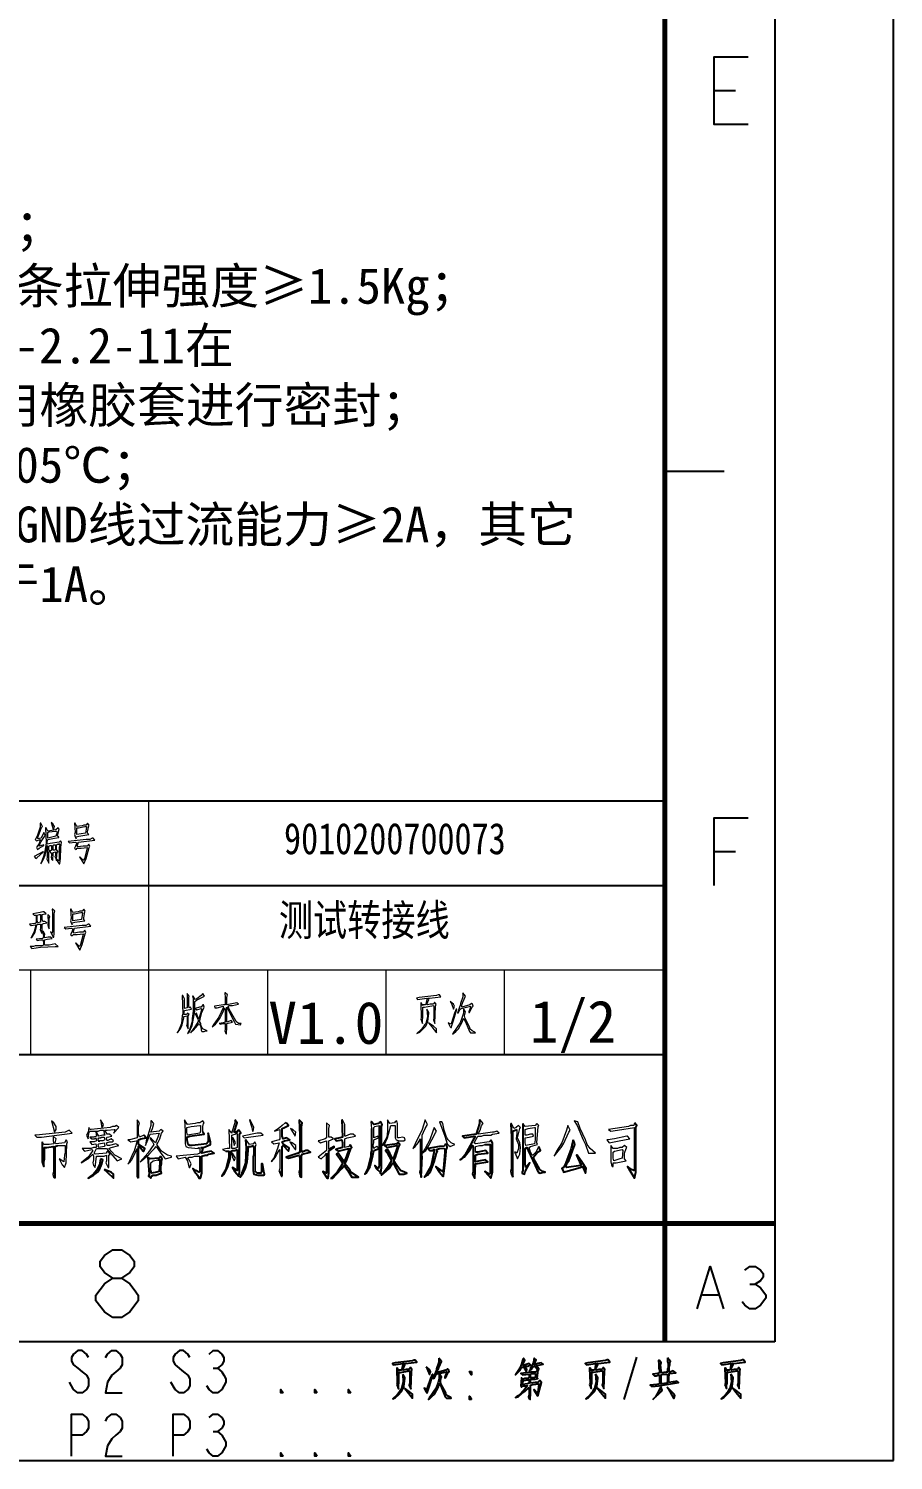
# Model space of a CAD drawing. Header units: inches. Extents: x 2445 to 3723, y -1408 to 1850.
# Drawn here: x 3448.1 to 3544.7, y 1288.8 to 1448.8 of the extents above; entities that cross this region are included whole.
import ezdxf

# ---------------------------------------------------------------- set-up
doc = ezdxf.new("R2010")
doc.units = ezdxf.units.IN
doc.header["$LTSCALE"] = 0.4
doc.header["$MEASUREMENT"] = 0
doc.linetypes.add('ACAD_ISO02W100', pattern=[15, 12, -3])
doc.linetypes.add('CENTERX2', pattern=[4, 2.5, -0.5, 0.5, -0.5])
doc.layers.add('CENTER', color=1, linetype='CENTERX2')
doc.layers.add('TEXT', color=205, linetype='Continuous')
doc.styles.add('DIMROMANS', font='romans.shx')
doc.styles.add('LABLE', font='', dxfattribs={"height": 2})
doc.styles.get("Standard").update_dxf_attribs({"font": '', "height": 2.5})
doc.styles.get('LABLE').set_extended_font_data('SimSun')
doc.styles.get('Standard').set_extended_font_data('SimSun')

# ---------------------------------------------------------------- blocks, each defined once
blk = doc.blocks.new('A42')
at = {"linetype": 'Continuous', "lineweight": 0}
for p, q in [((179.728, -3.086), (179.728, 4.414)), ((176.917, 3.113), (176.965, 3.113)), ((178.046, 3.315), (177.981, 3.274)), ((176.865, 1.213), (176.881, 1.112)), ((177.929, 0.769), (177.865, 0.729)), ((172.728, -0.586), (194.978, -0.586)), ((176.228, -0.586), (176.228, -3.086)), ((183.228, -0.586), (183.228, -3.086)), ((186.728, -0.586), (186.728, -3.086)), ((190.228, -0.586), (190.228, -3.086)), ((186.287, -5.073), (186.309, -5.271)), ((181.229, -5.186), (181.251, -5.186)), ((191.119, -5.243), (191.141, -5.243)), ((187.89, -5.864), (187.799, -6.005)), ((188.025, -5.61), (187.89, -5.864)), ((188.319, -5.864), (188.477, -5.864)), ((188.477, -5.751), (188.454, -5.807))]:
    blk.add_line(p, q, dxfattribs=at)
for points in [[(176.514, 3.758), (176.514, 3.637), (176.433, 3.395), (176.385, 3.294), (176.368, 3.274), (176.401, 3.234), (176.514, 3.274), (176.514, 3.254), (176.481, 3.153), (176.417, 3.052), (176.401, 3.032), (176.433, 2.972), (176.481, 3.012), (176.626, 3.093), (176.626, 3.113), (176.481, 3.073), (176.514, 3.153), (176.546, 3.214), (176.626, 3.335), (176.659, 3.395), (176.626, 3.476), (176.546, 3.315), (176.449, 3.294), (176.433, 3.315), (176.514, 3.516), (176.53, 3.577), (176.562, 3.637), (176.578, 3.657), (176.53, 3.758), (176.514, 3.758)], [(176.675, 3.617), (176.691, 3.173), (176.659, 2.972), (176.61, 2.77), (176.578, 2.69), (176.53, 2.548), (176.578, 2.629), (176.61, 2.69), (176.659, 2.811), (176.707, 3.012), (176.723, 3.093)], [(176.723, 3.133), (176.723, 3.214), (176.739, 3.274), (176.933, 3.315), (177.062, 3.335), (177.062, 3.355), (177.03, 3.375), (177.062, 3.536), (177.078, 3.577), (177.046, 3.617), (176.981, 3.556), (176.739, 3.516), (176.691, 3.617), (176.675, 3.617)], [(176.965, 3.516), (176.997, 3.516), (177.014, 3.476), (176.981, 3.375), (176.739, 3.315)], [(176.739, 3.315), (176.739, 3.476), (176.772, 3.496), (176.965, 3.516)], [(176.836, 3.778), (176.901, 3.577), (176.917, 3.577), (176.933, 3.657), (176.885, 3.738), (176.836, 3.778)], [(177.917, 3.758), (177.868, 3.698), (177.804, 3.698), (177.756, 3.677), (177.594, 3.657), (177.546, 3.758), (177.53, 3.758), (177.546, 3.476), (177.53, 3.415), (177.546, 3.355), (177.578, 3.294), (177.578, 3.355), (177.659, 3.375), (177.949, 3.415), (177.917, 3.456), (177.917, 3.496), (177.949, 3.677), (177.965, 3.698), (177.917, 3.758)], [(177.836, 3.657), (177.885, 3.657), (177.885, 3.637), (177.852, 3.456), (177.594, 3.415), (177.594, 3.617), (177.643, 3.617), (177.836, 3.657)], [(176.723, 3.093), (176.723, 2.75), (176.707, 2.69), (176.772, 2.569)], [(177.078, 3.194), (176.804, 3.153), (176.723, 3.133)], [(176.804, 3.093), (176.852, 3.093), (176.852, 2.952), (176.804, 2.931), (176.772, 2.952), (176.772, 3.073), (176.804, 3.093)], [(176.901, 2.952), (176.901, 3.093), (176.917, 3.113)], [(176.965, 3.113), (176.965, 2.972), (176.949, 2.952), (176.901, 2.952)], [(176.965, 2.911), (176.965, 2.79), (176.949, 2.77), (176.981, 2.71), (176.997, 2.649), (176.997, 2.669), (177.078, 2.548), (177.094, 2.548), (177.11, 2.71), (177.126, 3.032), (177.143, 3.194), (177.11, 3.234), (177.078, 3.194)], [(177.078, 3.032), (177.078, 2.649), (177.046, 2.649), (176.997, 2.69), (177.014, 2.911), (177.046, 2.911), (176.997, 2.972), (176.997, 3.113), (177.03, 3.133), (177.078, 3.133), (177.078, 3.153)], [(177.078, 3.153), (177.094, 3.093), (177.078, 3.032)], [(177.981, 3.274), (177.868, 3.274), (177.336, 3.214), (177.385, 3.173), (177.546, 3.194), (177.594, 3.173), (177.562, 3.073), (177.53, 3.012), (177.578, 2.972), (177.61, 3.012)], [(177.901, 3.073), (177.788, 3.073), (177.626, 3.052), (177.61, 3.073), (177.643, 3.194), (178.126, 3.254), (178.078, 3.315), (178.046, 3.315)], [(177.61, 3.012), (177.723, 3.012), (177.901, 3.032), (177.901, 3.012), (177.82, 2.71), (177.788, 2.649), (177.772, 2.669), (177.691, 2.75), (177.675, 2.75), (177.707, 2.71), (177.804, 2.548), (177.868, 2.71), (177.965, 3.032), (177.981, 3.073), (177.949, 3.133), (177.901, 3.073)], [(176.594, 2.911), (176.336, 2.77), (176.385, 2.71), (176.417, 2.73), (176.61, 2.911), (176.594, 2.911)], [(176.772, 2.569), (176.772, 2.911), (176.788, 2.931), (176.82, 2.891), (176.852, 2.871), (176.852, 2.811), (176.836, 2.75), (176.852, 2.69), (176.885, 2.649), (176.885, 2.73), (176.901, 2.79), (176.901, 2.891), (176.965, 2.911)], [(176.59, 1.132), (176.51, 1.112), (176.3, 1.072), (176.332, 1.032), (176.397, 1.032), (176.397, 0.81), (176.365, 0.79), (176.203, 0.769), (176.252, 0.729), (176.365, 0.749), (176.381, 0.729), (176.332, 0.548), (176.252, 0.366), (176.236, 0.366), (176.284, 0.407), (176.365, 0.527)], [(176.494, 1.052), (176.526, 1.052), (176.526, 0.83), (176.445, 0.81), (176.429, 0.87), (176.429, 1.032), (176.494, 1.052)], [(176.574, 0.507), (176.574, 0.769), (176.607, 0.79), (176.719, 0.81), (176.655, 0.85), (176.59, 0.85), (176.574, 0.911), (176.574, 1.052), (176.655, 1.072), (176.687, 1.072), (176.623, 1.132), (176.59, 1.132)], [(176.736, 1.052), (176.752, 0.81), (176.736, 0.749), (176.752, 0.689), (176.784, 0.628)], [(176.784, 0.628), (176.784, 0.931), (176.8, 0.991), (176.736, 1.052)], [(176.881, 1.112), (176.881, 0.548), (176.865, 0.507), (176.816, 0.548), (176.897, 0.386), (176.913, 0.386), (176.929, 0.507), (176.929, 1.072), (176.945, 1.152), (176.881, 1.213), (176.865, 1.213)], [(177.8, 1.213), (177.752, 1.152), (177.687, 1.152), (177.639, 1.132), (177.478, 1.112), (177.429, 1.213), (177.413, 1.213), (177.429, 0.931), (177.413, 0.87), (177.429, 0.81), (177.461, 0.749), (177.461, 0.81), (177.542, 0.83), (177.832, 0.87), (177.8, 0.911), (177.8, 0.951), (177.832, 1.132), (177.848, 1.152), (177.8, 1.213)], [(177.719, 1.112), (177.768, 1.112), (177.768, 1.092), (177.736, 0.911), (177.478, 0.87), (177.478, 1.072), (177.526, 1.072), (177.719, 1.112)], [(176.558, 0.124), (176.365, 0.124), (176.316, 0.104), (176.219, 0.104), (176.268, 0.044), (176.526, 0.084), (176.961, 0.104), (177.042, 0.104), (176.961, 0.185), (176.784, 0.144), (176.655, 0.144), (176.639, 0.205), (176.639, 0.306), (176.719, 0.326), (176.865, 0.346), (176.816, 0.386), (176.752, 0.386), (176.655, 0.366), (176.639, 0.427), (176.655, 0.467), (176.607, 0.548), (176.59, 0.548)], [(176.365, 0.527), (176.429, 0.769), (176.526, 0.769)], [(176.59, 0.548), (176.607, 0.407), (176.59, 0.346), (176.397, 0.326), (176.429, 0.286), (176.526, 0.306), (176.59, 0.306), (176.607, 0.245), (176.607, 0.144), (176.558, 0.124)], [(176.526, 0.769), (176.526, 0.648), (176.51, 0.608), (176.542, 0.527), (176.558, 0.507), (176.574, 0.507)], [(177.865, 0.729), (177.752, 0.729), (177.219, 0.669), (177.268, 0.628), (177.429, 0.648), (177.478, 0.628), (177.445, 0.527), (177.413, 0.467), (177.461, 0.427), (177.494, 0.467)], [(177.784, 0.527), (177.671, 0.527), (177.51, 0.507), (177.494, 0.527), (177.526, 0.648), (178.01, 0.709), (177.961, 0.769), (177.929, 0.769)], [(177.494, 0.467), (177.607, 0.467), (177.784, 0.487), (177.784, 0.467), (177.703, 0.165), (177.671, 0.104), (177.655, 0.124), (177.574, 0.205), (177.558, 0.205), (177.59, 0.165), (177.687, 0.003), (177.752, 0.165), (177.848, 0.487), (177.865, 0.527), (177.832, 0.588), (177.784, 0.527)], [(181.969, -1.258), (181.985, -1.399), (181.985, -1.621), (181.936, -1.621), (181.662, -1.661), (181.678, -1.702)], [(182.033, -1.621), (182.033, -1.399), (182.049, -1.319), (181.985, -1.258), (181.969, -1.258)], [(189.004, -1.258), (189.004, -1.379), (188.94, -1.581), (188.923, -1.641), (188.907, -1.682), (188.843, -1.863), (188.875, -1.843), (188.923, -1.742), (188.956, -1.722), (189.23, -1.661), (189.23, -1.682), (189.181, -1.823), (189.181, -1.843), (189.198, -1.843), (189.23, -1.782), (189.278, -1.682), (189.311, -1.661), (189.294, -1.601), (189.262, -1.581), (189.214, -1.621), (188.972, -1.682), (188.972, -1.621), (188.988, -1.601), (189.004, -1.541), (189.085, -1.359), (189.004, -1.258)], [(180.775, -1.722), (180.775, -1.44), (180.727, -1.339), (180.71, -1.339), (180.727, -1.883), (180.71, -1.944), (180.694, -2.166), (180.598, -2.387), (180.565, -2.448), (180.614, -2.387), (180.662, -2.327), (180.71, -2.206), (180.759, -2.004), (180.759, -1.964), (180.856, -1.944), (180.856, -2.166), (180.84, -2.206), (180.856, -2.266), (180.888, -2.327)], [(180.888, -2.327), (180.888, -1.944), (180.92, -1.903), (180.872, -1.863), (180.84, -1.903), (180.759, -1.903), (180.775, -1.782), (180.985, -1.742), (180.952, -1.682), (180.92, -1.702), (180.904, -1.641), (180.904, -1.399), (180.92, -1.359), (180.856, -1.278)], [(180.856, -1.278), (180.856, -1.702), (180.775, -1.722)], [(181.033, -1.44), (181.033, -1.803), (181.001, -2.024), (181.001, -2.105), (180.936, -2.327), (180.872, -2.468), (180.92, -2.428), (181.001, -2.226), (181.049, -2.024), (181.081, -1.803), (181.081, -1.52), (181.13, -1.48), (181.372, -1.359), (181.323, -1.278)], [(181.323, -1.621), (181.275, -1.682), (181.227, -1.682), (181.098, -1.722), (181.146, -1.762), (181.275, -1.722), (181.291, -1.742), (181.227, -1.964), (181.194, -2.045), (181.13, -1.863), (181.098, -1.883), (181.178, -2.065), (181.178, -2.105), (181.081, -2.266), (180.952, -2.448), (181.049, -2.367), (181.162, -2.226), (181.21, -2.166), (181.259, -2.266), (181.275, -2.367), (181.291, -2.407), (181.356, -2.407), (181.404, -2.387), (181.452, -2.387), (181.323, -2.327), (181.275, -2.246), (181.259, -2.166), (181.227, -2.105), (181.243, -2.045), (181.291, -1.843), (181.356, -1.682), (181.34, -1.621), (181.323, -1.621)], [(181.323, -1.278), (181.275, -1.339), (181.146, -1.44), (181.098, -1.46), (181.033, -1.359), (181.017, -1.359), (181.033, -1.44)], [(181.678, -1.702), (181.743, -1.702), (181.92, -1.661), (181.92, -1.702), (181.791, -1.984), (181.646, -2.186), (181.598, -2.266), (181.694, -2.186), (181.823, -2.024), (181.904, -1.863), (181.969, -1.702), (181.985, -1.762), (181.985, -2.125), (181.92, -2.145), (181.807, -2.166), (181.856, -2.186), (181.904, -2.166), (181.985, -2.166), (181.985, -2.347), (181.969, -2.387), (182.001, -2.468), (182.017, -2.488), (182.017, -2.407), (182.033, -2.347), (182.033, -2.166)], [(182.081, -1.641), (182.194, -1.641), (182.372, -1.601), (182.323, -1.561), (182.033, -1.621)], [(182.033, -2.125), (182.033, -1.682), (182.259, -2.125), (182.291, -2.186), (182.436, -2.206), (182.452, -2.166), (182.372, -2.166), (182.307, -2.105), (182.259, -2.024), (182.098, -1.742), (182.065, -1.661), (182.081, -1.641)], [(188.278, -1.319), (188.23, -1.339), (187.714, -1.399), (187.633, -1.42), (187.665, -1.46), (187.94, -1.42), (187.94, -1.46), (187.923, -1.541), (187.923, -1.581), (187.891, -1.621), (187.827, -1.621), (187.827, -1.641), (187.778, -1.561), (187.762, -1.561), (187.778, -2.004), (187.762, -2.045)], [(187.762, -2.045), (187.811, -2.166), (187.811, -2.065), (187.827, -2.004), (187.827, -1.682), (187.875, -1.682), (188.133, -1.641), (188.149, -1.682)], [(188.133, -1.601), (188.036, -1.601), (187.956, -1.621), (187.94, -1.601), (188.004, -1.46), (187.972, -1.42), (188.02, -1.42), (188.359, -1.379), (188.311, -1.319), (188.278, -1.319)], [(188.149, -1.682), (188.149, -2.004), (188.133, -2.065), (188.181, -2.166), (188.198, -1.661), (188.214, -1.601), (188.165, -1.541), (188.133, -1.601)], [(188.633, -1.52), (188.665, -1.581), (188.73, -1.742), (188.762, -1.661), (188.73, -1.601), (188.633, -1.52)], [(182.033, -2.166), (182.194, -2.125), (182.162, -2.085), (182.033, -2.125)], [(187.94, -1.742), (187.956, -1.964), (187.907, -2.166), (187.875, -2.206), (187.827, -2.286), (187.778, -2.347), (187.649, -2.468), (187.73, -2.428), (187.811, -2.347), (187.907, -2.246), (187.972, -2.105), (188.004, -1.863), (188.004, -1.843), (187.94, -1.742)], [(188.811, -1.742), (188.762, -1.863), (188.665, -2.145), (188.649, -2.186), (188.569, -2.145), (188.633, -2.266), (188.649, -2.286), (188.665, -2.286), (188.681, -2.226), (188.73, -2.085), (188.827, -1.742), (188.811, -1.742)], [(189.02, -1.742), (189.02, -1.863), (188.988, -1.984), (188.923, -2.145), (188.859, -2.246), (188.778, -2.367), (188.73, -2.428), (188.698, -2.488), (188.73, -2.468), (188.794, -2.407), (188.875, -2.327), (188.988, -2.125), (189.02, -2.024), (189.036, -2.024), (189.085, -2.125), (189.101, -2.166)], [(189.101, -2.166), (189.198, -2.407), (189.23, -2.448), (189.375, -2.448), (189.359, -2.428), (189.278, -2.387), (189.214, -2.327), (189.214, -2.286), (189.069, -2.024), (189.052, -1.944), (189.069, -1.863), (189.085, -1.823), (189.036, -1.742), (189.02, -1.742)], [(187.988, -2.145), (188.036, -2.206), (188.085, -2.266), (188.23, -2.448), (188.23, -2.327), (188.133, -2.246), (187.988, -2.145)], [(176.848, -5.045), (176.938, -5.384), (176.983, -5.299), (176.983, -5.214), (176.916, -5.102), (176.848, -5.045)], [(178.293, -5.017), (178.338, -5.243), (178.361, -5.214), (178.383, -5.158), (178.293, -5.017)], [(179.377, -5.017), (179.377, -5.553), (179.151, -5.61), (179.106, -5.61), (179.196, -5.666), (179.354, -5.638), (179.377, -5.638), (179.287, -5.948), (179.241, -6.033), (179.196, -6.146), (179.151, -6.231), (179.129, -6.287), (179.106, -6.315), (179.174, -6.259), (179.219, -6.202), (179.332, -5.977), (179.377, -5.864)], [(179.58, -5.469), (179.445, -5.525), (179.422, -5.44), (179.422, -5.214), (179.445, -5.102), (179.377, -5.017)], [(179.625, -5.779), (179.761, -5.44), (180.032, -5.412), (179.987, -5.525), (179.919, -5.694), (179.806, -5.581), (179.761, -5.553), (179.761, -5.581), (179.829, -5.666), (179.874, -5.751), (179.693, -6.005), (179.467, -6.259), (179.58, -6.174), (179.738, -6.033), (179.829, -5.92), (179.896, -5.864), (179.941, -5.807), (180.077, -6.005), (180.145, -6.089), (180.212, -6.174), (180.393, -6.118), (180.393, -6.089), (180.28, -6.061), (180.099, -5.948), (179.964, -5.751), (179.987, -5.694), (180.054, -5.581), (180.099, -5.412), (180.145, -5.356), (180.077, -5.299), (180.032, -5.356), (179.783, -5.384), (179.829, -5.271), (179.874, -5.13), (179.806, -5.045), (179.783, -5.045)], [(179.783, -5.045), (179.783, -5.186), (179.67, -5.581), (179.648, -5.638), (179.625, -5.779)], [(180.777, -5.017), (180.799, -5.356), (180.799, -5.723), (180.822, -5.807), (180.89, -5.835), (181.183, -5.864), (181.206, -5.835), (181.229, -5.864), (181.229, -6.005), (181.161, -6.033), (180.529, -6.089), (180.596, -6.174), (180.799, -6.118), (180.867, -6.231), (180.89, -6.315), (180.912, -6.428), (180.935, -6.428), (180.98, -6.315), (180.912, -6.202), (180.867, -6.146), (180.912, -6.118), (181.003, -6.118), (181.07, -6.089), (181.229, -6.089)], [(181.319, -5.384), (181.319, -5.214), (181.341, -5.13), (181.364, -5.102), (181.319, -5.045), (181.229, -5.102), (181.161, -5.102), (181.093, -5.13), (180.867, -5.158), (180.777, -5.017)], [(182.267, -5.017), (182.267, -5.102), (182.177, -5.384), (182.177, -5.412), (182.087, -5.299), (182.109, -5.864), (182.041, -5.864), (181.906, -5.892), (181.996, -5.948)], [(182.696, -5.017), (182.741, -5.158), (182.764, -5.243), (182.787, -5.356), (182.809, -5.356), (182.832, -5.243), (182.719, -5.017), (182.696, -5.017)], [(185.519, -5.497), (185.519, -5.158), (185.451, -5.017), (185.429, -5.017)], [(186.783, -5.017), (186.783, -5.356), (186.761, -5.525)], [(187.077, -5.553), (187.077, -5.13), (187.054, -5.045), (187.009, -5.073), (186.987, -5.102), (186.851, -5.13), (186.783, -5.017)], [(187.89, -5.017), (187.799, -5.299), (187.596, -5.723), (187.529, -5.864), (187.596, -5.807), (187.687, -5.694), (187.754, -5.581)], [(187.799, -6.089), (187.799, -5.469), (187.845, -5.384), (187.89, -5.271), (187.958, -5.158), (187.89, -5.017)], [(188.319, -5.073), (188.477, -5.497), (188.545, -5.723), (188.59, -5.779), (188.635, -5.807)], [(188.635, -5.807), (188.77, -5.751), (188.658, -5.694), (188.567, -5.61), (188.522, -5.525), (188.454, -5.327), (188.409, -5.13), (188.387, -5.073), (188.319, -5.073)], [(189.629, -5.469), (189.832, -5.469), (189.877, -5.44), (190.08, -5.412), (190.012, -5.356), (189.922, -5.384), (189.877, -5.384), (189.47, -5.44), (189.47, -5.412), (189.516, -5.327), (189.561, -5.186), (189.606, -5.13), (189.516, -5.017), (189.493, -5.017)], [(192.722, -6.005), (192.925, -6.005), (192.767, -5.864), (192.677, -5.751), (192.632, -5.61), (192.474, -5.271), (192.406, -5.073), (192.293, -5.045)], [(192.293, -5.045), (192.383, -5.186), (192.564, -5.61), (192.632, -5.751), (192.722, -6.005)], [(177.367, -5.327), (177.254, -5.384), (176.396, -5.469), (176.351, -5.469), (176.419, -5.525)], [(176.419, -5.525), (176.554, -5.525), (177.458, -5.412), (177.367, -5.327)], [(176.893, -5.497), (176.893, -5.638), (176.916, -5.723), (176.78, -5.751), (176.622, -5.751), (176.577, -5.666)], [(177.029, -5.779), (177.254, -5.779), (177.254, -5.977), (177.232, -6.061), (177.209, -6.259), (177.074, -6.174), (177.164, -6.344), (177.232, -6.428), (177.277, -6.287), (177.299, -5.723), (177.322, -5.666), (177.277, -5.61), (177.232, -5.694), (176.983, -5.723), (176.961, -5.694), (176.983, -5.581), (176.893, -5.497)], [(178.767, -5.186), (178.722, -5.214), (178.654, -5.214), (178.587, -5.243), (178.022, -5.299), (177.977, -5.299), (177.954, -5.243), (177.932, -5.384), (177.887, -5.469), (177.932, -5.581), (177.954, -5.412), (177.977, -5.356)], [(177.977, -5.356), (178.225, -5.356), (178.293, -5.327)], [(178.293, -5.327), (178.383, -5.327), (178.406, -5.412), (178.429, -5.469), (178.361, -5.469), (178.248, -5.497), (178.18, -5.384), (178.158, -5.384), (178.18, -5.497), (178.09, -5.525), (177.977, -5.525), (178.045, -5.581), (178.112, -5.581), (178.158, -5.553), (178.18, -5.638), (178.112, -5.666), (177.977, -5.666), (178.045, -5.751), (178.158, -5.723), (178.18, -5.807), (178.158, -5.835), (178.09, -5.835), (178.022, -5.864)], [(178.18, -5.864), (178.474, -5.864), (178.79, -6.231), (178.925, -6.174), (178.722, -6.061), (178.541, -5.864), (178.609, -5.835), (178.835, -5.779), (178.745, -5.723), (178.564, -5.779), (178.496, -5.779), (178.474, -5.694), (178.564, -5.666), (178.654, -5.666), (178.677, -5.638), (178.609, -5.581), (178.496, -5.638), (178.474, -5.553), (178.496, -5.525), (178.632, -5.497), (178.564, -5.44), (178.496, -5.44), (178.429, -5.327), (178.496, -5.327), (178.699, -5.299), (178.722, -5.299), (178.699, -5.384)], [(178.699, -5.384), (178.677, -5.412), (178.835, -5.243), (178.767, -5.186)], [(181.251, -5.186), (181.251, -5.356), (181.229, -5.412), (180.867, -5.469), (180.845, -5.384), (180.845, -5.243), (180.98, -5.214), (181.229, -5.186)], [(182.312, -5.412), (182.335, -5.44), (182.335, -5.835), (182.267, -5.864), (182.177, -5.864)], [(182.177, -5.864), (182.177, -5.469), (182.267, -5.44), (182.312, -5.412)], [(182.922, -5.412), (182.493, -5.497), (182.538, -5.553), (182.674, -5.525), (183.103, -5.469), (183.035, -5.412), (182.922, -5.412)], [(183.599, -5.299), (183.599, -5.581), (183.577, -5.61), (183.351, -5.666), (183.419, -5.723), (183.577, -5.694), (183.532, -5.864), (183.419, -6.146), (183.351, -6.231), (183.351, -6.259), (183.464, -6.118), (183.509, -6.033), (183.599, -5.892)], [(183.758, -5.102), (183.667, -5.186), (183.599, -5.243), (183.554, -5.271), (183.441, -5.356), (183.532, -5.327), (183.599, -5.299)], [(183.916, -5.271), (184.051, -5.497), (184.074, -5.384), (183.983, -5.299), (183.916, -5.271)], [(184.977, -5.102), (184.977, -5.553), (184.932, -5.581), (184.751, -5.638), (184.729, -5.638), (184.796, -5.694), (184.977, -5.638)], [(185.045, -5.892), (185.045, -5.638), (185.18, -5.581), (185.112, -5.525), (185.045, -5.525), (185.045, -5.271), (185.067, -5.186), (184.977, -5.102)], [(185.519, -5.835), (185.519, -5.581), (185.587, -5.553), (185.835, -5.497), (185.767, -5.44), (185.677, -5.44), (185.541, -5.497), (185.519, -5.497)], [(186.535, -5.864), (186.467, -5.807), (186.399, -5.835), (186.377, -5.864), (186.354, -5.779), (186.377, -5.694), (186.377, -5.61), (186.445, -5.581), (186.512, -5.553), (186.49, -5.497), (186.377, -5.553)], [(186.377, -5.553), (186.377, -5.243), (186.399, -5.214), (186.535, -5.186)], [(186.761, -5.525), (186.625, -5.779), (186.693, -5.751), (186.783, -5.553), (186.874, -5.186), (187.009, -5.186), (187.009, -5.553), (187.032, -5.61), (187.122, -5.638), (187.258, -5.638), (187.303, -5.61), (187.28, -5.553), (187.235, -5.525), (187.122, -5.553), (187.077, -5.553)], [(187.799, -6.005), (187.912, -5.92), (188.003, -5.779), (188.093, -5.61), (188.206, -5.384), (188.229, -5.356), (188.161, -5.243), (188.116, -5.356), (188.025, -5.61)], [(189.832, -5.61), (189.787, -5.666), (189.38, -5.723), (189.335, -5.694), (189.448, -5.497), (189.561, -5.497), (189.629, -5.469)], [(190.599, -5.299), (190.599, -5.412), (190.577, -5.581), (190.645, -5.751), (190.645, -5.864), (190.599, -6.005), (190.554, -5.977), (190.532, -5.977), (190.554, -6.005), (190.622, -6.174), (190.69, -6.033), (190.712, -5.835), (190.69, -5.694), (190.622, -5.553), (190.69, -5.271), (190.712, -5.243), (190.645, -5.186), (190.577, -5.243), (190.509, -5.271), (190.441, -5.13), (190.419, -5.13)], [(191.254, -5.807), (191.164, -5.977), (191.074, -6.061), (191.051, -6.061), (191.006, -5.977), (190.961, -5.835), (191.006, -5.807), (191.209, -5.751), (191.187, -5.694), (191.232, -5.214), (191.254, -5.186), (191.187, -5.13), (191.141, -5.186), (190.848, -5.214), (190.78, -5.13)], [(191.141, -5.243), (191.141, -5.61), (191.119, -5.723), (190.87, -5.779), (190.848, -5.694), (190.848, -5.553), (190.961, -5.525), (191.096, -5.497), (191.074, -5.44), (191.006, -5.44), (190.893, -5.469), (190.848, -5.469), (190.848, -5.299), (190.938, -5.271), (191.119, -5.243)], [(192.112, -5.186), (192.067, -5.327), (191.932, -5.694), (191.774, -5.948), (191.706, -6.089), (191.864, -5.892), (191.909, -5.835), (191.977, -5.723), (192.135, -5.384), (192.18, -5.327), (192.112, -5.186)], [(193.851, -5.497), (193.49, -5.581), (193.287, -5.61), (193.264, -5.61), (193.332, -5.694), (193.625, -5.638), (193.941, -5.581), (193.874, -5.497), (193.851, -5.497)], [(194.077, -5.102), (194.054, -5.186), (193.964, -5.186), (193.896, -5.214), (193.309, -5.299), (193.377, -5.356), (193.58, -5.327), (194.077, -5.243)], [(178.022, -5.864), (177.751, -5.864), (177.819, -5.948), (178.045, -5.892), (178.067, -5.92), (177.932, -6.118), (177.796, -6.231), (177.729, -6.287), (177.954, -6.146), (178.067, -6.033), (178.09, -6.089), (178.09, -6.202), (178.067, -6.287), (178.09, -6.372), (178.135, -6.428), (178.18, -6.089)], [(178.541, -6.428), (178.541, -6.061), (178.587, -6.033), (178.519, -5.948), (178.474, -5.977), (178.474, -6.005), (178.135, -6.033), (178.112, -6.005), (178.18, -5.864)], [(178.316, -5.525), (178.406, -5.525), (178.429, -5.61), (178.361, -5.638), (178.27, -5.638), (178.248, -5.666), (178.225, -5.581), (178.248, -5.553), (178.316, -5.553), (178.316, -5.525)], [(178.406, -5.694), (178.429, -5.779), (178.406, -5.807), (178.248, -5.835), (178.225, -5.751), (178.248, -5.723), (178.406, -5.694)], [(182.199, -5.553), (182.222, -5.638), (182.245, -5.779), (182.29, -5.694), (182.222, -5.553), (182.199, -5.553)], [(182.809, -5.723), (182.696, -5.751), (182.606, -5.61), (182.583, -5.61)], [(182.877, -6.541), (182.877, -5.807), (182.899, -5.751), (182.854, -5.666), (182.809, -5.723)], [(183.599, -5.892), (183.599, -6.456), (183.577, -6.513)], [(183.893, -5.666), (183.961, -5.779), (184.051, -5.892), (184.074, -5.892), (184.074, -5.779), (183.961, -5.694), (183.893, -5.666)], [(184.977, -5.638), (184.977, -5.92), (184.729, -6.118), (184.819, -6.174), (184.932, -6.061), (184.977, -6.005)], [(185.677, -5.751), (185.632, -5.807), (185.519, -5.835)], [(189.38, -5.977), (189.38, -5.807), (189.493, -5.779), (189.583, -5.779), (189.651, -5.751)], [(193.377, -5.779), (193.377, -6.259), (193.399, -6.344), (193.422, -6.4), (193.445, -6.4), (193.445, -6.287), (193.535, -6.287), (193.829, -6.231), (193.783, -6.174), (193.783, -6.005), (193.829, -5.864), (193.851, -5.835), (193.783, -5.779)], [(193.783, -5.779), (193.716, -5.835), (193.648, -5.835), (193.58, -5.864), (193.445, -5.864), (193.377, -5.779)], [(193.716, -5.892), (193.738, -5.92), (193.716, -6.146), (193.648, -6.174), (193.467, -6.231), (193.445, -6.146), (193.445, -5.977), (193.49, -5.948), (193.716, -5.892)], [(178.18, -6.089), (178.406, -6.089), (178.474, -6.061)], [(178.474, -6.061), (178.474, -6.231), (178.451, -6.287), (178.519, -6.428), (178.541, -6.428)], [(179.783, -6.513), (179.783, -6.287), (179.851, -6.231), (179.987, -6.202)], [(182.177, -6.005), (182.199, -6.118), (182.245, -6.231), (182.29, -6.146), (182.199, -6.005), (182.177, -6.005)]]:
    blk.add_lwpolyline(points, dxfattribs=at)
at = {"layer": 'CENTER', "color": 7, "linetype": 'Continuous'}
for p, q in [((201.728, -15.086), (201.728, 133.414)), ((123.514, 4.414), (194.978, 4.414)), ((123.514, 1.914), (194.978, 1.914)), ((123.514, -3.086), (194.978, -3.086)), ((187.277, -12.948), (187.325, -13.008)), ((-8.272, -15.086), (201.728, -15.086))]:
    blk.add_line(p, q, dxfattribs=at)
at = {"layer": 'CENTER', "color": 5, "linetype": 'Continuous'}
for p, q in [((198.228, 129.914), (198.228, -11.586)), ((196.433, 25.415), (197.058, 25.415)), ((194.978, 14.164), (196.728, 14.164)), ((196.433, 2.915), (197.058, 2.915)), ((197.49, -9.877), (197.646, -9.877)), ((196.084, -10.19), (196.553, -10.19)), ((178.663, -10.865), (178.413, -10.698)), ((198.228, -11.586), (-4.772, -11.586))]:
    blk.add_line(p, q, dxfattribs=at)
at = {"layer": 'CENTER', "color": 1, "linetype": 'Continuous'}
for p, q in [((193.774, -13.288), (194.149, -12.038)), ((181.628, -12.361), (181.753, -12.361)), ((191.009, -12.804), (191.009, -12.683)), ((191.026, -12.521), (191.155, -12.521)), ((191.187, -12.441), (191.138, -12.481)), ((177.503, -12.986), (177.378, -12.778)), ((180.503, -12.986), (180.378, -12.778)), ((181.628, -14.236), (181.753, -14.236))]:
    blk.add_line(p, q, dxfattribs=at)
at = {"layer": 'CENTER', "color": 7, "linetype": 'Continuous', "const_width": 0.15}
for points in [[(194.978, -11.586), (194.978, 126.414)], [(1.228, -8.086), (198.228, -8.086)]]:
    blk.add_lwpolyline(points, dxfattribs=at)
at = {"layer": 'CENTER', "color": 5, "linetype": 'Continuous'}
for points in [[(197.433, 24.415), (196.433, 24.415), (196.433, 26.415), (197.433, 26.415)], [(196.433, 1.915), (196.433, 3.915), (197.433, 3.915)], [(178.663, -9.698), (178.413, -9.531), (178.288, -9.365), (178.288, -9.198), (178.413, -9.031), (178.663, -8.865), (178.913, -8.865), (179.163, -9.031), (179.288, -9.198), (179.288, -9.365), (179.163, -9.531), (178.913, -9.698)], [(178.413, -9.865), (178.663, -9.698), (178.913, -9.698), (179.163, -9.865), (179.288, -10.031), (179.413, -10.198), (179.413, -10.365)], [(195.928, -10.607), (196.318, -9.357), (196.709, -10.607)], [(197.334, -9.461), (197.49, -9.357), (197.646, -9.357), (197.803, -9.461), (197.881, -9.565), (197.881, -9.669), (197.803, -9.773), (197.646, -9.877), (197.803, -9.982)], [(178.413, -10.698), (178.163, -10.365), (178.163, -10.198), (178.413, -9.865)], [(197.803, -9.982), (197.959, -10.19), (197.959, -10.294), (197.803, -10.502)], [(179.413, -10.365), (179.163, -10.698), (178.913, -10.865), (178.663, -10.865)], [(197.803, -10.502), (197.646, -10.607), (197.49, -10.607), (197.334, -10.502), (197.256, -10.398)]]:
    blk.add_lwpolyline(points, dxfattribs=at)
at = {"layer": 'CENTER', "color": 7, "linetype": 'Continuous'}
for points in [[(182.403, -6.569), (182.403, -5.44), (182.448, -5.412), (182.38, -5.327), (182.335, -5.356), (182.335, -5.384), (182.245, -5.384), (182.335, -5.102), (182.267, -5.017)], [(184.164, -5.017), (184.187, -5.469), (184.187, -5.977), (184.141, -6.005), (183.78, -6.118), (183.848, -6.146), (184.164, -6.061), (184.187, -6.146), (184.187, -6.485), (184.164, -6.569), (184.187, -6.682), (184.232, -6.71), (184.232, -6.089), (184.254, -6.033), (184.503, -5.977), (184.435, -5.92), (184.367, -5.92), (184.254, -5.977), (184.232, -5.892), (184.232, -5.214), (184.254, -5.102), (184.164, -5.017)], [(185.429, -5.017), (185.451, -5.525), (185.383, -5.553), (185.225, -5.581), (185.27, -5.638), (185.429, -5.61), (185.451, -5.694), (185.451, -5.835), (185.338, -5.864), (185.248, -5.892), (185.316, -5.948), (185.519, -5.892), (185.632, -5.864), (185.632, -5.892), (185.564, -6.089), (185.496, -6.259), (185.316, -6.005), (185.27, -6.033), (185.361, -6.146), (185.451, -6.287), (185.451, -6.315), (185.293, -6.569), (185.112, -6.739)], [(186.535, -5.186), (186.535, -6.372), (186.512, -6.456), (186.399, -6.372), (186.445, -6.456), (186.558, -6.569), (186.558, -6.598), (186.58, -6.598), (186.603, -6.428), (186.603, -5.214), (186.625, -5.158), (186.58, -5.073), (186.535, -5.102), (186.512, -5.13), (186.377, -5.158), (186.309, -5.073), (186.287, -5.073)], [(189.493, -5.017), (189.493, -5.13), (189.403, -5.44), (188.996, -5.497), (189.041, -5.553), (189.358, -5.497), (189.358, -5.525), (189.312, -5.61), (189.222, -5.779), (189.064, -6.061), (188.974, -6.174), (188.929, -6.202), (189.041, -6.118), (189.222, -5.892), (189.267, -5.807), (189.29, -5.779), (189.312, -5.835), (189.312, -6.541), (189.29, -6.626), (189.335, -6.71), (189.358, -6.739), (189.38, -6.315), (189.741, -6.259), (189.674, -6.202), (189.516, -6.231), (189.38, -6.259), (189.38, -6.061), (189.448, -6.033), (189.741, -6.005), (189.674, -5.92), (189.583, -5.948), (189.448, -5.977), (189.38, -5.977)], [(179.422, -6.739), (179.422, -5.807), (179.445, -5.807), (179.558, -5.948), (179.58, -5.948), (179.603, -5.864), (179.422, -5.751), (179.422, -5.61), (179.49, -5.581), (179.648, -5.553), (179.58, -5.469)], [(181.229, -6.089), (181.229, -6.541), (181.206, -6.569), (181.116, -6.513), (181.025, -6.456), (181.07, -6.541), (181.161, -6.654), (181.206, -6.739), (181.251, -6.739), (181.296, -6.598), (181.296, -6.089), (181.387, -6.061), (181.454, -6.061), (181.499, -6.033), (181.658, -6.005), (181.567, -5.948), (181.409, -5.977), (181.296, -6.005), (181.296, -5.977), (181.319, -5.892), (181.274, -5.835), (181.341, -5.835), (181.545, -5.751), (181.545, -5.666), (181.522, -5.553), (181.477, -5.412), (181.477, -5.666), (181.432, -5.723), (181.274, -5.751), (181.003, -5.779), (180.935, -5.779), (180.89, -5.751), (180.867, -5.666), (180.845, -5.525), (180.935, -5.497), (181.364, -5.44), (181.319, -5.384)], [(183.667, -6.682), (183.667, -5.807), (183.69, -5.779), (183.848, -5.948), (183.87, -5.864), (183.848, -5.835), (183.69, -5.723), (183.667, -5.666), (183.735, -5.638), (183.893, -5.61), (183.803, -5.553), (183.69, -5.581), (183.667, -5.497), (183.667, -5.271), (183.735, -5.243), (183.848, -5.186), (183.803, -5.13), (183.758, -5.102)], [(186.309, -5.271), (186.309, -5.92), (186.287, -6.005), (186.287, -6.089), (186.196, -6.456), (186.106, -6.626), (186.151, -6.598), (186.264, -6.4), (186.332, -6.118), (186.377, -5.92), (186.535, -5.864)], [(190.419, -5.13), (190.441, -5.525), (190.441, -6.456), (190.419, -6.541), (190.441, -6.626), (190.487, -6.71)], [(190.487, -6.71), (190.487, -5.356), (190.554, -5.327), (190.599, -5.299)], [(190.78, -5.13), (190.78, -6.513), (190.758, -6.569), (190.758, -6.598), (190.825, -6.626), (190.848, -6.541), (190.983, -6.287), (190.87, -6.428), (190.848, -6.344), (190.848, -5.864), (190.893, -5.835), (190.938, -5.92), (191.141, -6.372), (191.232, -6.569), (191.277, -6.598), (191.39, -6.569), (191.435, -6.569), (191.367, -6.541), (191.277, -6.485), (191.232, -6.4), (191.096, -6.146), (191.096, -6.118), (191.209, -5.977), (191.299, -5.92), (191.254, -5.807)], [(194.077, -5.243), (194.077, -6.485), (194.054, -6.513), (193.987, -6.485), (193.874, -6.4), (193.941, -6.513), (194.077, -6.739), (194.122, -6.569), (194.122, -5.243), (194.145, -5.186), (194.077, -5.102)], [(176.577, -5.666), (176.577, -6.259), (176.599, -6.344), (176.622, -6.4), (176.622, -6.259), (176.645, -6.174), (176.645, -5.835), (176.712, -5.835), (176.893, -5.807), (176.916, -5.864), (176.916, -6.541), (176.893, -6.626), (176.916, -6.71), (176.961, -6.739)], [(176.961, -6.739), (176.961, -5.807), (177.029, -5.779)], [(179.377, -5.864), (179.377, -6.682), (179.422, -6.739)], [(181.996, -5.948), (182.087, -5.948), (182.087, -6.118), (181.996, -6.485), (181.883, -6.682), (181.951, -6.626), (182.064, -6.4), (182.132, -6.174), (182.154, -5.948), (182.199, -5.92), (182.267, -5.92), (182.335, -5.892)], [(182.335, -5.892), (182.335, -6.513), (182.199, -6.428), (182.267, -6.541), (182.38, -6.682), (182.403, -6.569)], [(182.583, -5.61), (182.606, -5.835), (182.583, -6.287), (182.516, -6.485), (182.425, -6.71), (182.516, -6.598), (182.583, -6.456), (182.606, -6.372), (182.629, -6.259), (182.674, -5.807), (182.741, -5.807), (182.809, -5.779), (182.832, -5.864), (182.832, -6.033), (182.809, -6.118)], [(184.977, -6.005), (184.977, -6.598), (184.864, -6.541), (184.999, -6.739), (185.022, -6.739), (185.045, -6.598), (185.045, -5.948), (185.112, -5.892), (185.203, -5.835), (185.203, -5.807), (185.045, -5.892)], [(185.09, -6.739), (185.158, -6.739), (185.27, -6.626), (185.429, -6.456), (185.496, -6.372), (185.541, -6.428), (185.609, -6.513), (185.722, -6.71), (185.925, -6.71), (185.699, -6.569), (185.677, -6.513), (185.609, -6.428), (185.519, -6.315), (185.564, -6.231), (185.699, -5.864), (185.722, -5.835), (185.677, -5.751)], [(187.077, -5.666), (187.077, -5.723), (186.693, -5.779), (186.761, -5.835), (187.054, -5.779), (187.077, -5.807), (187.054, -5.864), (186.987, -6.061), (186.941, -6.174), (186.919, -6.146), (186.851, -6.005), (186.783, -5.892), (186.716, -5.92), (186.761, -5.977), (186.896, -6.231), (186.783, -6.428), (186.648, -6.598), (186.603, -6.654), (186.67, -6.598), (186.829, -6.456), (186.919, -6.315), (186.941, -6.287), (187.122, -6.626), (187.258, -6.626), (187.348, -6.598), (187.28, -6.569), (187.167, -6.513), (187.054, -6.372), (186.964, -6.231), (187.009, -6.146), (187.099, -5.835), (187.145, -5.751), (187.077, -5.666)], [(187.754, -5.581), (187.754, -6.485), (187.732, -6.569), (187.777, -6.682), (187.777, -6.71), (187.799, -6.089)], [(188.454, -5.807), (188.319, -5.807), (187.98, -5.864), (188.025, -5.92), (188.116, -5.92), (188.161, -5.892), (188.161, -5.948), (188.07, -6.372), (187.89, -6.682), (187.867, -6.71), (187.958, -6.654), (188.048, -6.541), (188.161, -6.259), (188.229, -6.005), (188.251, -5.948), (188.229, -5.892), (188.319, -5.864)], [(188.477, -5.864), (188.477, -5.977), (188.432, -6.456), (188.409, -6.541), (188.206, -6.4), (188.319, -6.569)], [(188.319, -6.569), (188.409, -6.682), (188.432, -6.682), (188.477, -6.372), (188.499, -6.061), (188.522, -5.864), (188.545, -5.835), (188.522, -5.751), (188.477, -5.751)], [(189.651, -5.751), (189.809, -5.751), (189.809, -6.598), (189.787, -6.626), (189.651, -6.541), (189.832, -6.739), (189.877, -6.569)], [(189.877, -6.569), (189.877, -5.694), (189.832, -5.61)], [(192.27, -5.61), (192.225, -5.779), (192.203, -5.864), (192.045, -6.287), (191.977, -6.428), (191.932, -6.456), (191.977, -6.541), (191.977, -6.569), (192.474, -6.428), (192.541, -6.4), (192.632, -6.598), (192.654, -6.456), (192.541, -6.287), (192.383, -6.061), (192.361, -6.061), (192.496, -6.344), (192.496, -6.372), (192.067, -6.428), (192.045, -6.4), (192.09, -6.287), (192.135, -6.231), (192.316, -5.751), (192.293, -5.666), (192.27, -5.61)], [(178.293, -6.174), (178.27, -6.344), (178.18, -6.513), (178.09, -6.626), (177.999, -6.682), (177.932, -6.739), (178.09, -6.654), (178.203, -6.569), (178.27, -6.485), (178.338, -6.315), (178.361, -6.202), (178.293, -6.174)], [(180.077, -6.089), (180.032, -6.146), (179.761, -6.174), (179.693, -6.118), (179.738, -6.626), (179.716, -6.682), (179.783, -6.739), (179.806, -6.682), (179.851, -6.654), (179.941, -6.654), (180.009, -6.626), (180.099, -6.598), (180.077, -6.513), (180.077, -6.4), (180.099, -6.315), (180.099, -6.231), (180.122, -6.174), (180.077, -6.089)], [(179.987, -6.202), (180.054, -6.202), (180.054, -6.287), (180.032, -6.541), (179.964, -6.569), (179.806, -6.598), (179.783, -6.513)], [(182.809, -6.118), (182.809, -6.513), (182.832, -6.626), (182.945, -6.654), (183.125, -6.654), (183.148, -6.626), (183.125, -6.541), (183.08, -6.315), (183.058, -6.315), (183.058, -6.541), (183.035, -6.598), (182.922, -6.598), (182.877, -6.541)], [(178.406, -6.485), (178.496, -6.569), (178.677, -6.739), (178.677, -6.626), (178.609, -6.569), (178.406, -6.485)], [(183.577, -6.513), (183.645, -6.682), (183.667, -6.682)], [(187.567, -12.121), (187.519, -12.141), (187.002, -12.202), (186.922, -12.222), (186.954, -12.262), (187.228, -12.222), (187.228, -12.262), (187.212, -12.343), (187.212, -12.383), (187.18, -12.423), (187.115, -12.423), (187.115, -12.443), (187.067, -12.363), (187.051, -12.363), (187.067, -12.806), (187.051, -12.847)], [(187.422, -12.403), (187.325, -12.403), (187.244, -12.423), (187.228, -12.403), (187.293, -12.262), (187.26, -12.222), (187.309, -12.222), (187.648, -12.181), (187.599, -12.121), (187.567, -12.121)], [(188.293, -12.06), (188.293, -12.181), (188.228, -12.383), (188.212, -12.443), (188.196, -12.484), (188.131, -12.665), (188.164, -12.645), (188.212, -12.544), (188.244, -12.524), (188.519, -12.464), (188.519, -12.484), (188.47, -12.625), (188.47, -12.645), (188.486, -12.645), (188.519, -12.585), (188.567, -12.484), (188.599, -12.464), (188.583, -12.403), (188.551, -12.383), (188.502, -12.423), (188.26, -12.484), (188.26, -12.423), (188.277, -12.403), (188.293, -12.343), (188.373, -12.161), (188.293, -12.06)], [(187.228, -12.544), (187.244, -12.766), (187.196, -12.968), (187.164, -13.008), (187.115, -13.089), (187.067, -13.149), (186.938, -13.27), (187.019, -13.23), (187.099, -13.149), (187.196, -13.048), (187.26, -12.907), (187.293, -12.665), (187.293, -12.645), (187.228, -12.544)], [(187.051, -12.847), (187.099, -12.968), (187.099, -12.867), (187.115, -12.806), (187.115, -12.484), (187.164, -12.484), (187.422, -12.443), (187.438, -12.484)], [(187.438, -12.484), (187.438, -12.806), (187.422, -12.867), (187.47, -12.968), (187.486, -12.464), (187.502, -12.403), (187.454, -12.343), (187.422, -12.403)], [(188.099, -12.544), (188.051, -12.665), (187.954, -12.948), (187.938, -12.988), (187.857, -12.948), (187.922, -13.068), (187.938, -13.089), (187.954, -13.089), (187.97, -13.028), (188.019, -12.887), (188.115, -12.544), (188.099, -12.544)], [(187.922, -12.323), (187.954, -12.383), (188.019, -12.544), (188.051, -12.464), (188.019, -12.403), (187.922, -12.323)], [(188.309, -12.544), (188.309, -12.665), (188.277, -12.786), (188.212, -12.948), (188.148, -13.048), (188.067, -13.169), (188.019, -13.23), (187.986, -13.29), (188.019, -13.27), (188.083, -13.21), (188.164, -13.129), (188.277, -12.927), (188.309, -12.827), (188.325, -12.827), (188.373, -12.927), (188.454, -13.129)], [(188.454, -13.129), (188.486, -13.21), (188.519, -13.25), (188.664, -13.25), (188.648, -13.23), (188.567, -13.189), (188.502, -13.129), (188.502, -13.089), (188.357, -12.827), (188.341, -12.746), (188.357, -12.665), (188.373, -12.625), (188.325, -12.544), (188.309, -12.544)], [(189.26, -12.457), (189.26, -12.561), (189.198, -12.457), (189.26, -12.457)], [(187.325, -13.008), (187.519, -13.25), (187.519, -13.129), (187.422, -13.048), (187.277, -12.948)], [(189.26, -13.29), (189.198, -13.29), (189.198, -13.186), (189.26, -13.29)]]:
    blk.add_lwpolyline(points, dxfattribs=at)
at = {"layer": 'CENTER', "color": 1, "linetype": 'Continuous'}
for points in [[(177.94, -12.049), (177.878, -11.945), (177.753, -11.841), (177.628, -11.841), (177.503, -11.945), (177.44, -12.049), (177.44, -12.153), (177.503, -12.257), (177.628, -12.361), (177.753, -12.466), (177.878, -12.57), (177.94, -12.674), (177.94, -12.882), (177.878, -12.986), (177.753, -13.091), (177.628, -13.091), (177.503, -12.986)], [(178.44, -12.049), (178.503, -11.945), (178.628, -11.841), (178.753, -11.841), (178.878, -11.945), (178.94, -12.049), (178.94, -12.257), (178.878, -12.361), (178.753, -12.466), (178.628, -12.57), (178.503, -12.778), (178.44, -13.091), (178.94, -13.091)], [(180.94, -12.049), (180.878, -11.945), (180.753, -11.841), (180.628, -11.841), (180.503, -11.945), (180.44, -12.049), (180.44, -12.153), (180.503, -12.257)], [(181.503, -11.945), (181.628, -11.841), (181.753, -11.841), (181.878, -11.945), (181.94, -12.049), (181.94, -12.153), (181.878, -12.257), (181.753, -12.361), (181.878, -12.466), (181.94, -12.57), (182.003, -12.674), (182.003, -12.778)], [(180.503, -12.257), (180.753, -12.466), (180.878, -12.57), (180.94, -12.674), (180.94, -12.882), (180.878, -12.986), (180.753, -13.091), (180.628, -13.091), (180.503, -12.986)], [(190.784, -12.078), (190.767, -12.138), (190.735, -12.239), (190.687, -12.36), (190.638, -12.441), (190.558, -12.562), (190.622, -12.501), (190.703, -12.421), (190.735, -12.34), (190.8, -12.32), (190.88, -12.461), (190.897, -12.401), (190.832, -12.32), (190.848, -12.3), (190.929, -12.3), (191.009, -12.259), (190.961, -12.219), (190.784, -12.28), (190.767, -12.259), (190.832, -12.138), (190.8, -12.078), (190.784, -12.078)], [(191.106, -12.078), (191.106, -12.138), (191.09, -12.179), (191.042, -12.3), (191.009, -12.34), (190.993, -12.401), (190.977, -12.441), (191.026, -12.401), (191.074, -12.32), (191.138, -12.3), (191.235, -12.441), (191.251, -12.38), (191.219, -12.34), (191.171, -12.3), (191.203, -12.28), (191.38, -12.239), (191.316, -12.199), (191.219, -12.219), (191.122, -12.259), (191.106, -12.239), (191.155, -12.159), (191.171, -12.118), (191.122, -12.078), (191.106, -12.078)], [(193.268, -12.118), (193.219, -12.138), (192.703, -12.199), (192.622, -12.219), (192.655, -12.259), (192.929, -12.219), (192.929, -12.259), (192.913, -12.34), (192.913, -12.38), (192.88, -12.421), (192.816, -12.421), (192.816, -12.441), (192.767, -12.36), (192.751, -12.36), (192.767, -12.804), (192.751, -12.844)], [(193.122, -12.401), (193.026, -12.401), (192.945, -12.421), (192.929, -12.401), (192.993, -12.259), (192.961, -12.219), (193.009, -12.219), (193.348, -12.179), (193.3, -12.118), (193.268, -12.118)], [(195.058, -12.058), (195.058, -12.159), (195.074, -12.219), (195.074, -12.34), (195.058, -12.38), (195.058, -12.481), (195.009, -12.481), (194.864, -12.501), (194.864, -12.441), (194.848, -12.259), (194.864, -12.199), (194.816, -12.138), (194.784, -12.138), (194.784, -12.159), (194.8, -12.219), (194.8, -12.36), (194.816, -12.421), (194.816, -12.501), (194.767, -12.521), (194.622, -12.542), (194.671, -12.582), (194.719, -12.582), (194.8, -12.562), (194.816, -12.582), (194.816, -12.763), (194.832, -12.824), (194.735, -12.844), (194.542, -12.864), (194.59, -12.905), (194.784, -12.884), (195.38, -12.784), (195.332, -12.743), (195.251, -12.763), (195.219, -12.763), (195.09, -12.784)], [(195.106, -12.461), (195.106, -12.32), (195.122, -12.259), (195.122, -12.199), (195.138, -12.159), (195.058, -12.058)], [(197.268, -12.118), (197.219, -12.138), (196.703, -12.199), (196.622, -12.219), (196.655, -12.259), (196.929, -12.219), (196.929, -12.259), (196.913, -12.34), (196.913, -12.38), (196.88, -12.421), (196.816, -12.421), (196.816, -12.441), (196.768, -12.36), (196.751, -12.36), (196.768, -12.804), (196.751, -12.844)], [(197.122, -12.401), (197.026, -12.401), (196.945, -12.421), (196.929, -12.401), (196.993, -12.259), (196.961, -12.219), (197.009, -12.219), (197.348, -12.179), (197.3, -12.118), (197.268, -12.118)], [(191.138, -12.481), (191.026, -12.481), (190.719, -12.521), (190.767, -12.562), (190.961, -12.542), (190.961, -12.642), (190.929, -12.663)], [(190.929, -12.663), (190.832, -12.663), (190.784, -12.683), (190.735, -12.642), (190.719, -12.884), (190.735, -12.925), (190.784, -12.884)], [(191.009, -12.683), (191.138, -12.683), (191.219, -12.663), (191.203, -12.642), (191.219, -12.501), (191.219, -12.481), (191.187, -12.441)], [(191.106, -12.642), (191.009, -12.642), (191.009, -12.542), (191.026, -12.521)], [(191.155, -12.521), (191.155, -12.622), (191.106, -12.642)], [(192.929, -12.542), (192.945, -12.763), (192.897, -12.965), (192.864, -13.005), (192.816, -13.086), (192.767, -13.146), (192.638, -13.267), (192.719, -13.227), (192.8, -13.146), (192.897, -13.046), (192.961, -12.905), (192.993, -12.663), (192.993, -12.642), (192.929, -12.542)], [(192.751, -12.844), (192.8, -12.965), (192.8, -12.864), (192.816, -12.804), (192.816, -12.481), (192.864, -12.481), (193.122, -12.441), (193.138, -12.481)], [(193.138, -12.481), (193.138, -12.804), (193.122, -12.864), (193.171, -12.965), (193.187, -12.461), (193.203, -12.401), (193.155, -12.34), (193.122, -12.401)], [(195.042, -12.542), (195.058, -12.602), (195.058, -12.723), (195.042, -12.784), (195.042, -12.804), (194.88, -12.824), (194.864, -12.763)], [(194.864, -12.763), (194.864, -12.562), (194.913, -12.542), (195.042, -12.542)], [(195.09, -12.784), (195.09, -12.622), (195.106, -12.562), (195.106, -12.521), (195.3, -12.501), (195.251, -12.461), (195.219, -12.441), (195.122, -12.481), (195.106, -12.461)], [(196.929, -12.542), (196.945, -12.763), (196.897, -12.965), (196.864, -13.005), (196.816, -13.086), (196.768, -13.146), (196.638, -13.267), (196.719, -13.227), (196.8, -13.146), (196.897, -13.046), (196.961, -12.905), (196.993, -12.663), (196.993, -12.642), (196.929, -12.542)], [(196.751, -12.844), (196.8, -12.965), (196.8, -12.864), (196.816, -12.804), (196.816, -12.481), (196.864, -12.481), (197.122, -12.441), (197.138, -12.481)], [(197.138, -12.481), (197.138, -12.804), (197.122, -12.864), (197.171, -12.965), (197.187, -12.461), (197.203, -12.401), (197.155, -12.34), (197.122, -12.401)], [(182.003, -12.778), (181.878, -12.986), (181.753, -13.091), (181.628, -13.091), (181.503, -12.986), (181.44, -12.882)], [(183.69, -13.091), (183.628, -13.091), (183.628, -12.986), (183.69, -13.091)], [(184.69, -13.091), (184.628, -13.091), (184.628, -12.986), (184.69, -13.091)], [(185.69, -13.091), (185.628, -13.091), (185.628, -12.986), (185.69, -13.091)], [(190.816, -13.005), (190.655, -13.167), (190.606, -13.187), (190.558, -13.227), (190.638, -13.207), (190.751, -13.106), (190.832, -13.046), (190.945, -12.945), (190.961, -13.005), (190.961, -13.146), (190.945, -13.207), (190.961, -13.267), (190.993, -13.288), (190.993, -13.227), (191.009, -13.167), (191.009, -12.864), (191.074, -12.844), (191.251, -12.824), (191.251, -12.844), (191.219, -13.066), (191.203, -13.086), (191.122, -13.005), (191.106, -13.005), (191.219, -13.187)], [(190.929, -12.703), (190.961, -12.703), (190.961, -12.804), (190.913, -12.824), (190.767, -12.844), (190.767, -12.804), (190.8, -12.723), (190.929, -12.703)], [(190.784, -12.884), (190.913, -12.884), (190.816, -13.005)], [(191.235, -12.784), (191.138, -12.784), (191.009, -12.804)], [(191.219, -13.187), (191.268, -13.005), (191.332, -12.784), (191.284, -12.723), (191.235, -12.784)], [(192.977, -12.945), (193.074, -13.066), (193.219, -13.247), (193.219, -13.126), (193.122, -13.046), (192.977, -12.945)], [(194.622, -13.288), (194.864, -13.046), (194.897, -13.005), (194.88, -12.965), (194.864, -12.925), (194.848, -12.925)], [(194.848, -12.925), (194.8, -13.026), (194.703, -13.207)], [(195.042, -12.925), (195.074, -12.965), (195.235, -13.247), (195.251, -13.247), (195.268, -13.167), (195.251, -13.126), (195.042, -12.925)], [(196.977, -12.945), (197.026, -13.005), (197.074, -13.066), (197.219, -13.247), (197.219, -13.126), (197.122, -13.046), (196.977, -12.945)], [(177.44, -14.966), (177.44, -13.716), (177.753, -13.716), (177.878, -13.82), (177.94, -13.924), (177.94, -14.132), (177.878, -14.236), (177.753, -14.341), (177.44, -14.341)], [(178.44, -13.924), (178.503, -13.82), (178.628, -13.716), (178.753, -13.716), (178.878, -13.82), (178.94, -13.924), (178.94, -14.132), (178.878, -14.236), (178.753, -14.341), (178.628, -14.445), (178.503, -14.653), (178.44, -14.966), (178.94, -14.966)], [(180.44, -14.966), (180.44, -13.716), (180.753, -13.716), (180.878, -13.82), (180.94, -13.924), (180.94, -14.132), (180.878, -14.236), (180.753, -14.341), (180.44, -14.341)], [(181.503, -13.82), (181.628, -13.716), (181.753, -13.716), (181.878, -13.82), (181.94, -13.924), (181.94, -14.028), (181.878, -14.132), (181.753, -14.236), (181.878, -14.341)], [(181.878, -14.341), (182.003, -14.549), (182.003, -14.653)], [(182.003, -14.653), (181.878, -14.861), (181.753, -14.966), (181.628, -14.966), (181.503, -14.861), (181.44, -14.757)], [(183.69, -14.966), (183.628, -14.966), (183.628, -14.861), (183.69, -14.966)], [(184.69, -14.966), (184.628, -14.966), (184.628, -14.861), (184.69, -14.966)], [(185.69, -14.966), (185.628, -14.966), (185.628, -14.861), (185.69, -14.966)]]:
    blk.add_lwpolyline(points, dxfattribs=at)

msp = doc.modelspace()

# ---------------------------------------------------------------- block references
at = {"xscale": 3.780000000000086, "yscale": 3.780000000000086, "zscale": 3.780000000000086}
msp.add_blockref('A42', (2782.145, 1345.83), dxfattribs=at)

# ---------------------------------------------------------------- texts
at = {"color": 7, "linetype": 'ACAD_ISO02W100', "ltscale": 5, "insert": (3394.718, 1435.415), "char_height": 4, "width": 1050.68568, "attachment_point": 1, "style": 'LABLE'}
msp.add_mtext('技术说明：\\P1、插头应与插座配制；\\P2、抗拉强度要求：单条拉伸强度≥1.5Kg；\\P3、防水要求：DJ7042-2.2-11在\\P线端要做到防水，使用橡胶套进行密封；\\P4、工作温度：-40-+105℃；\\P5、四条VCC 线和四条GND线过流能力≥2A，其它\\P线束过流能力大于等于1A。', dxfattribs=at)
at = {"char_height": 4.725, "width": 68.92787, "attachment_point": 1}
for s, insert in [('{\\fSimSun|b0|i0|c134|p54;V1.0}', (3474.851, 1340.083)), ('{\\fSimSun|b0|i0|c134|p54;1/2}', (3504.06, 1340.204))]:
    msp.add_mtext(s, dxfattribs=dict(at, insert=insert))
at = {"layer": 'TEXT', "color": 7, "char_height": 3.5, "width": 144.40546, "attachment_point": 2, "style": 'DIMROMANS'}
for s, insert in [('{\\fSimSun|b0|i0|c134|p2;\\W0.8;9010200700073}', (3488.989, 1360.055)), ('{\\fSimSun|b0|i0|c134|p2;\\W0.8;测试转接线}', (3485.575, 1350.943))]:
    msp.add_mtext(s, dxfattribs=dict(at, insert=insert))

doc.saveas('drawing.dxf')
